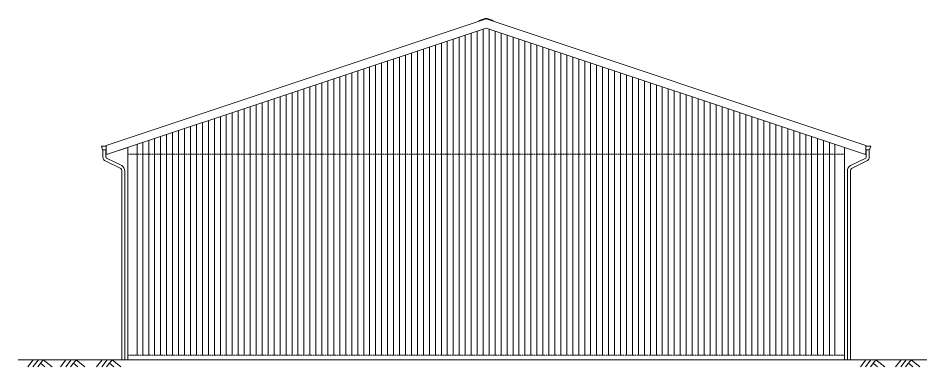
# Model space of a CAD drawing. Header units: inches. Extents: x 99 to 15695, y -7208 to 2559.
# Drawn here: x 3418 to 4178, y -4156 to -3864 of the extents above; entities that cross this region are included whole.
import ezdxf

# ---------------------------------------------------------------- set-up
doc = ezdxf.new("R2010")
doc.units = ezdxf.units.IN
doc.header["$LTSCALE"] = 96
doc.header["$MEASUREMENT"] = 0
doc.linetypes.add('Dash', pattern=[0.225, 0.15, -0.075])
for name, color, linetype, lineweight in [('Common', 4, 'Continuous', 5), ('Dimensions', 7, 'Continuous', 0), ('Section', 6, 'Continuous', 20)]:
    doc.layers.add(name, color=color, linetype=linetype, lineweight=lineweight)
doc.layers.add('Hatch', color=7, linetype='Continuous', lineweight=0, true_color=0x919191)

msp = doc.modelspace()

# ---------------------------------------------------------------- hatches: boundary and pattern name
at = {"layer": 'Hatch'}
h = msp.add_hatch(dxfattribs=at)
h.set_pattern_fill('ANSI31', color=256, scale=40, angle=45)
h.set_pattern_definition([(90, (3491.956, 6860.8195), (-5, 0), [])])
h.paths.add_polyline_path([(3517.42, -3970), (3517.42, -4146.3), (3962.42, -4146.3), (4005.92, -4146.3), (4101.42, -4146.3), (4101.42, -3970), (3809.42, -3872.67)])

# ---------------------------------------------------------------- linework, layer by layer
at = {"layer": 'Common'}
for p, q in [((3809.42, -3865.02), (3491.42, -3971.02)), ((3809.42, -3865.02), (4127.42, -3971.02)), ((3492.6, -3978.27), (3809.42, -3872.67)), ((3809.42, -3872.67), (4126.25, -3978.27)), ((3517.42, -3970), (3517.42, -4146.3)), ((4101.42, -4146.3), (4101.42, -3970)), ((3487.42, -3971.55), (3488.42, -3974.55)), ((3491.42, -3971.55), (3487.42, -3971.55)), ((3488.42, -3974.55), (3491.42, -3974.55)), ((3491.42, -3971.55), (3491.42, -3974.55)), ((4131.42, -3971.55), (4127.42, -3971.55)), ((4127.42, -3974.55), (4127.42, -3971.55)), ((4127.42, -3974.55), (4130.42, -3974.55)), ((4130.42, -3974.55), (4131.42, -3971.55))]:
    msp.add_line(p, q, dxfattribs=at)
for points in [[(3488.67, -3974.55), (3488.67, -3980.89, 0.258197), (3490.08, -3983.43), (3503.04, -3989.8, -0.258197), (3504.45, -3992.34), (3504.45, -4150.3)], [(3491.17, -3974.55), (3491.17, -3980.61, 0.258197), (3491.64, -3981.46), (3504.37, -3987.68, -0.258197), (3506.95, -3992.34), (3506.95, -4150.3)], [(4127.67, -3974.55), (4127.67, -3980.61, -0.258197), (4127.21, -3981.46), (4114.48, -3987.68, 0.258197), (4111.9, -3992.34), (4111.9, -4150.3)], [(4130.17, -3974.55), (4130.17, -3980.89, -0.258197), (4128.77, -3983.43), (4115.81, -3989.8, 0.258197), (4114.4, -3992.34), (4114.4, -4150.3)]]:
    msp.add_lwpolyline(points, format="xyb", dxfattribs=at)
at = {"layer": 'Dimensions'}
for p, q in [((3430.25, -4150.3), (3425.7, -4156.14)), ((3434.61, -4150.3), (3430.06, -4156.14)), ((3438.69, -4150.3), (3434.13, -4156.14)), ((3436.41, -4153.22), (3440.13, -4156.14)), ((3438.69, -4150.3), (3446.12, -4156.14)), ((3457.74, -4150.3), (3453.19, -4156.14)), ((3462.1, -4150.3), (3457.55, -4156.14)), ((3466.17, -4150.3), (3461.62, -4156.14)), ((3463.9, -4153.22), (3467.61, -4156.14)), ((3466.17, -4150.3), (3473.61, -4156.14)), ((3487.89, -4150.3), (3483.34, -4156.14)), ((3492.25, -4150.3), (3487.7, -4156.14)), ((3496.33, -4150.3), (3491.77, -4156.14)), ((3494.05, -4153.22), (3497.77, -4156.14)), ((3496.33, -4150.3), (3503.76, -4156.14)), ((4127.28, -4150.3), (4122.73, -4156.14)), ((4131.64, -4150.3), (4127.09, -4156.14)), ((4135.72, -4150.3), (4131.16, -4156.14)), ((4133.44, -4153.22), (4137.16, -4156.14)), ((4135.72, -4150.3), (4143.15, -4156.14)), ((4156.79, -4150.3), (4152.23, -4156.14)), ((4161.15, -4150.3), (4156.59, -4156.14)), ((4165.22, -4150.3), (4160.67, -4156.14)), ((4162.95, -4153.22), (4166.66, -4156.14)), ((4165.22, -4150.3), (4172.66, -4156.14))]:
    msp.add_line(p, q, dxfattribs=at)
at = {"layer": 'Section'}
for p, q in [((3491.38, -3970.9), (3809.42, -3864.89)), ((3809.42, -3864.36), (3803.57, -3866.31)), ((3803.57, -3866.31), (3803.73, -3866.79)), ((3815.27, -3866.31), (3809.42, -3864.36)), ((3809.42, -3864.89), (4127.46, -3970.9)), ((3815.12, -3866.79), (3815.27, -3866.31)), ((3491.38, -3970.9), (3491.42, -3971.02)), ((3491.42, -3978.27), (3491.42, -3971.02)), ((3491.42, -3978.27), (3492.6, -3978.27)), ((3492.6, -3978.27), (3509.42, -3972.67)), ((3509.42, -4150.3), (3509.42, -3972.67)), ((4109.42, -4150.3), (4109.42, -3972.67)), ((4126.25, -3978.27), (4109.42, -3972.67)), ((4126.25, -3978.27), (4127.42, -3978.27)), ((4127.42, -3971.02), (4127.46, -3970.9)), ((4127.42, -3971.02), (4127.42, -3978.27)), ((3417.71, -4150.3), (4178.39, -4150.3))]:
    msp.add_line(p, q, dxfattribs=at)
at = {"layer": 'Section', "linetype": 'Dash', "ltscale": 0.015}
for p, q in [((4109.42, -3978.3), (3509.42, -3978.3)), ((4109.42, -4146.3), (3509.42, -4146.3))]:
    msp.add_line(p, q, dxfattribs=at)

doc.saveas('drawing.dxf')
